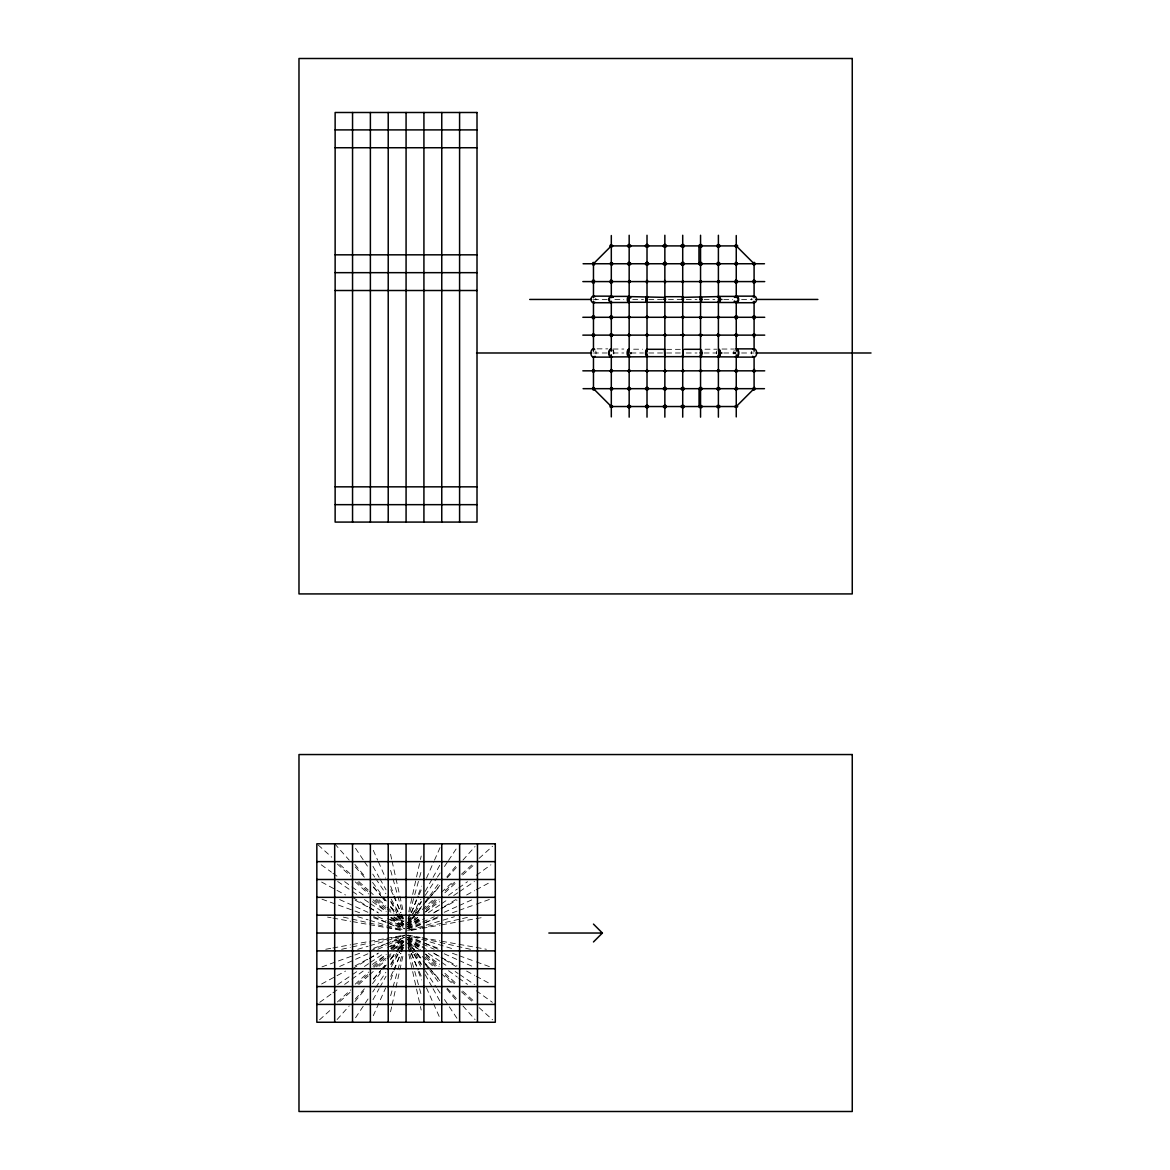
<?xml version="1.0" encoding="UTF-8"?>
<svg xmlns="http://www.w3.org/2000/svg" width="1170" height="1170" viewBox="0 0 1170 1170"><rect width="100%" height="100%" fill="white"/><g stroke="black" fill="none" stroke-linecap="round" stroke-linejoin="round"><path stroke-width="0.75" stroke-dasharray="5 3.75" d="M408.783 911.883L412.279 896.161M412.674 894.421L416.154 878.714M416.549 876.959L420.045 861.252M420.425 859.497L421.2 856.016M390.546 1011.787L391.716 1006.551M392.096 1004.796L395.592 989.089M395.986 987.348L399.482 971.626M399.862 969.886L403.358 954.164M407.994 918.947L409.441 913.726M409.924 912L414.268 896.366M414.75 894.626L419.094 879.006M419.577 877.266L421.024 872.059M390.634 995.728L392.564 988.782M393.047 987.056L397.391 971.422M397.873 969.681L402.217 954.062M407.921 922.691L410.992 914.384M411.606 912.717L417.763 896.103M418.377 894.436L421.463 886.129M390.692 979.919L393.763 971.612M394.378 969.945L400.535 953.331M401.149 951.678L403.606 945.024M408.257 919.181L410.436 914.267M411.167 912.629L418.45 896.235M419.182 894.597L421.375 889.683M426.465 878.202L433.748 861.822M434.479 860.184L440.315 847.065M373.288 1015.706L385.676 987.846M390.78 976.365L392.959 971.451M393.69 969.813L400.974 953.418M401.705 951.78L403.884 946.866M407.818 922.75L420.878 899.247M425.222 891.408L432.183 878.875M433.061 877.31L440.022 864.776M407.774 926.391L414.575 914.165M415.423 912.629L421.375 901.924M390.78 964.124L396.718 953.418M397.566 951.897L403.518 941.177M372.981 999.721L379.08 988.738M379.957 987.173L386.041 976.204M391.277 966.8L398.239 954.267M403.46 944.863L399.102 952.702L404.045 944.98M408.096 921.068L413.142 913.492M414.151 911.986L421.229 901.368M425.266 895.313L436.381 878.641M437.39 877.12L440.417 872.586M444.454 866.517L447.496 861.968M448.505 860.462L457.587 846.817M355.563 1017.71L368.696 998.01M372.733 991.955L374.751 988.928M375.76 987.407L385.866 972.255M390.912 964.68L397.99 954.077M408.228 924.753L415.803 914.53M416.886 913.068L421.215 907.233M425.544 901.383L428.79 897.01M429.873 895.547L439.598 882.399M372.543 983.648L382.268 970.5M383.351 969.038L386.597 964.665M390.926 958.83L395.255 952.98M396.337 951.517L403.913 941.294M408.403 923.086L413.054 917.499M417.705 911.913L421.2 907.73M425.865 902.143L430.516 896.556M431.672 895.152L439.832 885.383M446.808 877.003L457.28 864.425M354.861 1001.622L365.332 989.045M373.479 979.275L380.469 970.895M381.625 969.491L386.29 963.904M390.941 958.318L394.436 954.135M399.087 948.548L403.738 942.961M408.491 921.375L412.118 917.295M413.332 915.934L421.8 906.399M423.013 905.039L427.854 899.598M429.054 898.238L439.949 885.982M447.218 877.822L458.099 865.566M462.94 860.125L475.035 846.51M337.106 1019.538L349.201 1005.922M355.256 999.121L364.938 988.226M373.405 978.705L380.659 970.53M381.873 969.169L385.5 965.089M390.341 959.649L395.182 954.193M400.023 948.753L403.65 944.673M406.078 924.095L414.18 916.797M415.54 915.583L420.937 910.713M422.297 909.499L433.119 899.759M441.222 892.461L453.39 881.507M461.506 874.209L472.329 864.469M479.086 858.385L492.599 846.217M407.423 924.68L415.496 917.397M424.929 908.914L435.708 899.218M445.126 890.736L454.56 882.238M462.647 874.97L474.771 864.06M407.409 926.464L418.114 916.827M426.143 909.602L436.863 899.964M444.892 892.739L456.929 881.887M407.394 928.263L419.284 917.558M425.895 911.606L439.116 899.715M408.622 928.951L421.375 917.47M390.78 948.577L403.518 937.111M373.025 966.347L386.246 954.442M391.526 949.689L403.431 938.969M355.212 984.16L368.594 972.109M373.947 967.297L385.998 956.446M394.027 949.221L403.387 940.782M337.37 1001.988L350.839 989.864M357.581 983.809L368.36 974.113M376.433 966.83L385.866 958.347M387.211 957.133L391.248 953.506M396.645 948.651L403.372 942.596M319.542 1019.831L331.71 1008.876M339.812 1001.578L350.634 991.838M358.751 984.54L368.214 976.029M369.559 974.8L373.625 971.158M379.036 966.288L385.793 960.204M387.138 958.99L392.55 954.12M397.961 949.25L403.372 944.38M407.54 924.827L417.778 917.456M425.09 912.19L439.715 901.66M448.49 895.342L457.265 889.024M458.742 887.971L467.517 881.654M476.292 875.335L490.917 864.791M319.761 1002.31L331.461 993.886M332.923 992.833L338.773 988.621M344.623 984.409L350.473 980.197M351.936 979.129L363.651 970.705M372.426 964.387L385.588 954.91M392.901 949.645L403.138 942.274M407.555 926.669L420.937 917.631M428.381 912.615L440.286 904.585M441.763 903.576L447.715 899.554M453.667 895.547L458.128 892.534M459.62 891.525L474.479 881.493M337.662 984.555L351.044 975.531M352.536 974.522L356.996 971.509M364.426 966.493L368.886 963.48M370.378 962.471L383.76 953.433M391.204 948.417L403.094 940.387M735.389 352.462L735.667 353.632M407.599 928.541L424.432 918.435M433.602 912.936L442.786 907.423M444.322 906.516L459.62 897.331M352.536 968.716L367.833 959.546M369.354 958.625L378.539 953.111M387.709 947.612L403.006 938.428M407.657 926.815L420.41 919.927M434.757 912.176L439.54 909.602M441.134 908.739L457.06 900.139M466.625 894.977L474.596 890.662M476.19 889.814L490.522 882.063M321.618 983.985L345.516 971.085M355.08 965.923L367.833 959.034M369.413 958.171L377.384 953.872M390.136 946.983L402.889 940.095M407.73 928.702L421.01 922.735M422.677 921.989L434.289 916.754M444.249 912.278L457.543 906.297M459.196 905.551L472.475 899.569M407.686 930.516L423.92 923.203M425.544 922.486L438.516 916.636M370.378 950.874L404.454 935.547M339.666 966.478L367.892 953.784M377.851 949.294L386.144 945.565M387.811 944.819L404.41 937.345L387.197 943.386M407.789 928.834L440.388 917.105M452.41 912.775L457.558 910.918M459.269 910.304L474.713 904.746M476.424 904.132L490.157 899.189M321.984 966.873L359.731 953.272M373.464 948.329L385.471 944.014M409.529 930.208L454.428 916.739M357.713 949.323L368.067 946.208M369.793 945.696L385.339 941.031M387.065 940.505L404.337 935.327L369.501 943.035M411.299 930.062L468.76 917.134M341.64 949.309L350.356 947.349M352.097 946.954L367.76 943.429M411.43 930.282L420.352 928.673M422.136 928.351L439.978 925.134M441.763 924.812L484.599 917.105M325.757 949.265L331.11 948.3M332.894 947.978L350.737 944.775M352.536 944.453L404.279 935.137M593.468 299.447L607.742 299.447M614.879 299.447L623.815 299.447M632.736 299.447L643.441 299.447M648.794 299.447L663.068 299.447M668.436 299.447L680.925 299.447M686.278 299.447L696.984 299.447M704.121 299.447L714.826 299.447M723.762 299.447L732.683 299.447M741.604 299.447L752.31 299.447M597.036 348.865L607.742 348.865M613.095 349.04L623.815 349.04M721.978 349.04L734.467 349.04M633.628 349.201L642.549 349.201M666.637 349.333L680.925 349.333M705.013 349.201L716.917 349.201M593.468 352.989L607.742 352.989M613.095 352.989L623.815 352.989M630.952 352.989L643.441 352.989M648.794 352.989L663.068 352.989M666.637 352.989L680.925 352.989M686.278 352.989L696.984 352.989M704.121 352.989L716.61 352.989M723.762 352.989L736.252 352.989M741.604 352.989L754.094 352.989M327.541 917.105L331.11 917.748M332.894 918.07L350.737 921.287M352.536 921.609L400.71 930.282M407.862 935.137L420.352 937.375M422.136 937.696L439.978 940.914M441.763 941.236L486.384 949.265M343.38 917.134L350.356 918.699M352.097 919.094L367.76 922.618M369.501 923.013L400.842 930.062M470.501 949.309L407.818 935.196L454.428 949.323M357.713 916.739L368.067 919.839M369.793 920.366L385.339 925.017M387.065 925.543L402.612 930.208M321.984 899.189L359.731 912.775M373.464 917.719L385.471 922.048M387.197 922.662L404.352 928.834M407.789 937.214L440.388 948.958M452.41 953.272L457.558 955.13M459.269 955.744L474.713 961.301M476.424 961.93L490.157 966.873M339.666 899.569L367.892 912.278M377.851 916.754L386.144 920.497M387.811 921.243L404.41 928.702M373.625 916.636L404.454 930.516M407.686 935.547L423.92 942.844M425.544 943.576L438.516 949.411M407.73 937.345L421.01 943.312M422.677 944.073L434.289 949.294M444.249 953.784L457.543 959.751M459.196 960.497L472.475 966.478M321.618 882.063L345.516 894.977M355.08 900.139L367.833 907.013M369.413 907.876L377.384 912.176M390.136 919.064L402.889 925.953M407.657 939.247L420.41 946.12M422.004 946.983L426.787 949.572M434.757 953.872L439.54 956.446M441.134 957.309L457.06 965.923M466.625 971.085L474.596 975.385M476.19 976.248L490.522 983.985M352.536 897.331L367.833 906.516M369.354 907.423L378.539 912.936M387.709 918.435L403.006 927.62M407.599 937.506L424.432 947.612M433.602 953.111L442.786 958.625M444.322 959.546L459.62 968.716M337.662 881.493L351.044 890.531M352.536 891.525L358.473 895.547M364.426 899.554L368.886 902.567M370.378 903.576L383.76 912.615M391.204 917.631L403.094 925.66M407.555 939.378L420.937 948.417M428.381 953.433L440.286 961.477M441.763 962.471L447.715 966.493M455.145 971.509L458.128 973.513M459.62 974.522L474.479 984.555M321.223 864.791L331.461 872.162M332.923 873.215L338.773 877.442M344.623 881.654L350.473 885.865M351.936 886.918L363.651 895.342M372.426 901.66L385.588 911.137M394.363 917.456L403.138 923.773M419.24 949.645L407.54 941.221L415.496 948.651M425.09 953.857L439.715 964.387M448.49 970.705L457.265 977.023M458.742 978.076L467.517 984.409M476.292 990.727L492.38 1002.31M318.181 845.003L331.71 857.171M339.812 864.469L350.634 874.209M358.751 881.507L368.214 890.034M369.559 891.247L373.625 894.904M379.036 899.759L385.793 905.843M387.138 907.072L393.895 913.156M395.255 914.37L403.372 921.668M337.37 864.06L350.839 876.184M357.581 882.238L368.36 891.949M376.433 899.218L385.866 907.701M387.211 908.914L391.248 912.556M396.645 917.397L403.372 923.466M355.212 881.887L368.594 893.938M375.278 899.964L385.998 909.602M394.027 916.827L403.387 925.265M373.025 899.715L386.246 911.606M392.857 917.558L403.431 927.079M390.78 917.47L403.518 928.951M408.622 937.111L421.375 948.577M407.394 937.784L420.615 949.689M425.895 954.442L439.116 966.347M407.409 939.583L418.114 949.221M426.143 956.446L438.194 967.297M444.892 973.323L456.929 984.16M424.929 957.133L435.708 966.83M445.126 975.327L454.56 983.809M462.647 991.078L474.771 1001.988M406.078 941.952L414.18 949.25M422.297 956.548L433.119 966.288M441.222 973.586L453.39 984.54M461.506 991.838L472.329 1001.578M479.086 1007.662L492.599 1019.831M334.678 843.789L349.201 860.125M355.256 866.926L364.938 877.822M373.405 887.343L380.659 895.518M381.873 896.878L385.5 900.958M390.341 906.399L396.396 913.214M397.595 914.574L403.65 921.375M408.491 944.673L412.118 948.753M416.959 954.193L421.8 959.649M423.013 961.009L427.854 966.449M429.054 967.809L439.949 980.065M447.218 988.226L458.099 1000.482M462.94 1005.922L475.035 1019.538M354.861 864.425L365.332 877.003M373.479 886.772L380.469 895.152M381.625 896.556L386.29 902.143M390.941 907.73L394.436 911.913M399.087 917.499L403.738 923.086M408.403 942.961L413.054 948.548M417.705 954.135L421.2 958.318M425.865 963.904L430.516 969.491M431.672 970.895L439.832 980.665M446.808 989.045L457.28 1001.622M372.543 882.399L382.268 895.547M383.351 897.01L386.597 901.383M390.926 907.233L395.255 913.068M396.337 914.53L403.913 924.753M408.228 941.294L415.803 951.517M416.886 952.98L421.215 958.83M425.544 964.665L428.79 969.038M429.873 970.5L439.598 983.648M355.563 848.338L363.636 860.462M364.645 861.968L368.696 868.038M372.733 874.092L374.751 877.12M375.76 878.641L385.866 893.792M390.912 901.368L397.99 911.986M398.999 913.492L404.045 921.068M408.096 944.98L413.142 952.556M414.151 954.077L421.229 964.68M425.266 970.734L436.381 987.407M437.39 988.928L440.417 993.476M444.454 999.531L457.587 1019.231M372.981 866.341L379.08 877.31M379.957 878.875L386.041 889.844M391.277 899.247L403.46 921.185M390.78 901.924L396.718 912.629M397.566 914.165L403.518 924.87M407.774 939.656L414.575 951.897M415.423 953.418L421.375 964.124M413.039 952.702L407.818 943.298L410.992 951.678M413.902 954.267L420.878 966.8M425.222 974.639L432.183 987.173M433.061 988.738L440.022 1001.286M373.288 850.341L377.661 860.184M378.393 861.822L385.676 878.202M390.78 889.683L392.959 894.597M393.69 896.235L400.974 912.629M401.705 914.267L403.884 919.181M408.257 946.866L410.436 951.78M411.167 953.418L418.45 969.813M419.182 971.451L421.375 976.365M426.465 987.846L440.315 1018.982M390.692 886.129L393.763 894.436M394.378 896.103L400.535 912.717M401.149 914.384L403.606 921.024M411.606 953.331L417.763 969.945M418.377 971.612L421.463 979.919M390.634 870.319L392.564 877.266M393.047 879.006L397.391 894.626M397.873 896.366L402.217 912M407.994 947.115L409.441 952.321M409.924 954.062L414.268 969.681M414.75 971.422L419.094 987.056M419.577 988.782L421.024 994.003M390.546 854.261L391.716 859.497M392.096 861.252L395.592 876.959M395.986 878.714L399.482 894.421M399.862 896.161L403.358 911.883M408.783 954.164L412.279 969.886M412.674 971.626L416.154 987.348M416.549 989.089L420.045 1004.796M420.425 1006.551L421.2 1010.046M751.579 353.866A4.124 2.574 -90 0 1 751.754 351.263M733.736 353.866A4.124 2.574 -90 0 1 734.19 350.517M751.681 299.915A3.291 2.442 -90 0 1 751.813 298.291M595.735 351A4.124 2.574 -90 0 1 595.983 353.866M612.861 349.684A4.124 2.574 -90 0 1 613.841 353.866M595.749 298.291A3.291 2.442 -90 0 1 595.881 299.915M612.773 350.196A3.949 2.062 -90 0 1 613.329 353.823M631.2 352.419A3.949 2.062 -90 0 1 631.186 353.823M630.572 352.448A3.788 1.433 -90 0 1 630.528 354.057M716.391 353.823A3.949 2.062 -90 0 1 716.596 351.088M734.233 353.823A3.949 2.062 -90 0 1 734.204 352.419"/><path stroke-width="1.5" d="M698.973 245.905L698.973 263.747M647.229 263.82L648.136 263.513L647.58 264.318M664.794 282.657L664.794 280.522M665.072 263.82C664.911 261.934 667.222 264.639 665.116 264.405M700.333 263.82C701.649 262.621 701.342 264.01 700.728 264.405M700.552 281.663L701.751 281.59L700.757 282.643L699.353 281.59L700.815 280.624L700.552 281.517M647.463 263.82C648.399 261.89 644.568 263.425 646.44 264.318M717.941 263.82C719.082 261.729 719.886 265.151 718.775 264.42M630.191 281.56C630.103 283.52 629.811 278.986 629.65 281.341M647.346 282.219C644.802 281.575 649.482 280.2 647.493 281.838M629.957 281.59C628.919 285.495 627.822 278.226 629.957 281.414M647.551 334.313C649.555 337.267 645.24 334.415 647.405 334.518M664.794 334.064L664.794 336.2M665.013 334.298L665.847 335.731L663.858 335.22M612.276 371.504C609.599 374.444 610.082 366.941 612.349 370.349M735.286 371.504C738.007 374.546 737.188 366.839 735.228 370.349M647.419 388.835L647.566 388.221M646.981 333.991L646.82 336.185L648.048 335.19M700.377 334.474L700.45 336.258L701.854 335.132L700.362 334.093L700.684 336.068L701.591 335.073M699.572 317.596C701.488 314.759 700.801 318.796 701.722 317.333M647.2 389.054L647.098 389.668M735.023 335.132C735.988 332.192 738.489 335.38 736.983 335.395C733.063 337.399 739.411 334.459 736.588 336.521C732.42 332.558 740.127 335.439 735.038 335.249M612.51 335.293C611.808 337.603 609.365 335.029 611.149 334.401C613.87 333.582 611.72 338.393 610.243 335.731C617.19 334.927 606.075 332.221 612.334 335.103M612.085 263.835L612.085 263.659M735.491 263.659L737.129 262.811L737.422 263.791L735.184 263.148L736.617 262.665L736.573 264.318M612.48 281.502C608.034 280.23 612.159 283.9 612.085 281.941M630.337 317.333L630.103 317.64M717.254 317.421C718.204 314.481 720.969 318.986 718.482 316.704C717.429 320.785 720.457 315.066 717.678 316.763M736.252 264.917C739.191 262.826 735.213 266.526 735.096 263.659M737.422 281.59C732.698 280.668 739.864 282.584 735.491 281.941M612.188 317.655L610.155 317.245L612.48 317.245M665.043 389.054L666.022 388.674L665.101 388.162M665.993 317.172C661.313 317.362 667.982 316.426 664.794 318.357M611.954 370.32L611.164 369.647L610.55 370.714L612.393 371.007L610.199 370.934L611.398 370.32M664.794 371.87L666.022 370.832L664.794 369.793M735.096 388.718C736.749 389.347 737.7 388.908 737.612 388.835C735.915 385.764 738.036 392.93 734.892 388.908M647.77 370.437C649.54 372.075 643.251 370.568 647.566 370.378M699.514 370.744C702.029 369.676 701.225 372.586 699.923 370.393M717.795 371.051C720.033 372.835 719.404 368.711 717.385 370.583M612.67 388.908L611.983 389.625L612.232 388.367M664.794 387.65L664.794 389.698M717.62 281.414C719.813 278.284 719.638 285.392 717.239 281.721C720.603 278.899 715.455 284.544 719.433 281.56M735.462 281.414L736.135 280.361L736.998 281.151M629.328 388.177C630.308 388.352 628.319 391.657 629.504 387.621A1.462 1.214 0 0 1 630.411 389.317A1.462 1.214 0 0 1 627.968 389.376A1.462 1.214 0 0 1 628.846 387.489L629.401 387.548M612.641 388.367C608.795 385.149 611.442 393.135 612.451 388.747M735.096 317.245C738.094 315.096 736.369 320.58 735.55 317.743C738.987 318.664 736.076 314.364 735.535 316.763M699.382 317.245L701.678 317.128M665.92 370.758L663.697 370.861L665.979 370.978M717.78 388.104L718.351 389.873L718.643 387.548L718.76 389.215L719.067 388.338M665.335 355.768L664.75 356.631L664.458 349.888M682.812 264.712L682.636 262.723M646.937 318.357L647.463 316.807L648.034 317.553M594.506 389.069C593.044 392.784 591.186 385.53 594.389 387.928M646.937 369.793L647.098 371.841M682.636 280.522C685.664 283.623 679.697 279.63 682.636 282.657M664.94 371.841L664.94 369.822M682.636 369.793C680.604 373.157 685.284 368.682 682.636 371.87M682.797 371.841L682.797 369.822M594.565 264.245C592.62 267.93 591.42 260.047 594.535 263.148M594.609 335.541C592.196 339.461 591.508 331.461 594.506 334.445M629.884 334.781L629.445 336.053L629.05 333.918L629.065 336.258L630.425 335.322L629.577 334.591M718 334.518C720.413 334.327 717.356 337.53 719.433 334.605C719.682 337.267 715.923 335.731 719.433 335.19M646.615 349.888L647.01 356.66L700.552 356.66L701.62 353.048M735.623 370.32C737.188 367.819 737.261 373.888 735.696 371.563M735.608 388.177C734.994 386.392 738.46 388.425 735.696 388.221M682.285 297.37L718.395 296.595M646.937 316.222L646.805 317.816M647.098 318.328L647.112 316.28M664.794 316.222L663.858 317.216M682.636 316.222L683.865 317.245L682.812 318.298M612.144 317.684C610.769 321.019 609.775 314.277 612.042 316.763M753.07 370.349C755.776 367.131 755.293 374.751 753.129 371.504M647.098 336.17L645.738 335.322L646.557 334.284M664.94 336.17L663.566 335.132L664.984 334.196M682.783 336.17L683.748 335.073M612.466 263.879C611.661 267.155 608.415 261.641 612.466 263.616M664.94 389.668L663.697 388.718L664.692 388.162M682.783 389.668C682.841 386.992 684.64 389.084 682.636 389.698M664.94 318.328L664.94 316.251M646.937 280.522L647.493 281.341M664.94 282.628C667.836 279.718 661.986 283.593 664.94 280.551M682.783 282.628L682.827 280.624M611.866 371.563L610.287 370.773M735.096 370.832L737.319 371.124L736.252 370.32M753.041 263.148C755.747 259.872 755.557 267.886 752.997 264.245M717.356 370.744L719.535 370.934M647.127 387.592L646.937 389.698M700.479 387.679C703.185 389.04 699.09 389.99 700.23 388.191M630.221 370.627C627.676 373.318 628.846 367.395 628.773 371.299C630.893 373.157 628.305 367.731 630.235 370.758M594.433 371.504C592.254 374.795 591.83 367.102 594.492 370.349M753.056 334.445C756.346 331.622 754.972 339.534 752.953 335.541M717.824 334.327C717.459 337.837 716.61 333.201 718.731 334.327M700.464 334.123L700.713 334.971M648.019 317.362L646.045 317.377M753.188 387.928C756.215 385.398 754.782 392.857 753.056 389.069M665.979 317.436L663.858 317.362M682.636 334.064C686.731 337.647 679.302 333.538 681.7 335.059M665.043 302.065L664.809 296.712L682.753 296.712L682.607 302.138M700.333 296.887L700.698 302.109A2.852 1.287 -90 0 0 701.737 298.35A2.852 1.287 -90 0 0 699.777 297.165M628.231 370.7L629.548 370.597M628.831 369.764L628.875 371.928L630.235 370.905M628.919 387.548L628.115 388.893L628.831 388.191M593.468 941.952L602.389 933.031L593.468 924.095M645.942 299.213L647.493 298.935M646.952 387.562L646.659 389.288L646.454 388.221M628.144 370.583L629.167 370.32M628.1 352.916L628.846 352.74M645.942 370.758L648.048 370.744M648.048 370.919L646.615 371.065L646.893 371.928M701.591 370.919C699.835 373.903 699.777 367.921 701.591 370.744M663.799 370.758L664.662 370.524L663.814 370.919M681.642 370.758L683.777 370.758M683.675 370.948L681.7 370.934M735.506 405.61C732.8 408.608 740.376 407.262 736.632 405.478M647.098 302.138L646.366 299.242L647.2 296.814M664.034 299.067L665.554 299.008M612.071 389.069C611.12 391.263 608.78 387.343 611.954 388.177M611.91 246.958C615.113 244.311 607.391 244.34 610.725 246.958M719.023 353.749L718.936 352.185M681.671 317.231L683.748 317.231M683.719 317.362L681.7 317.362M663.829 335.073L664.779 334.956M665.891 335.205L665.101 335.322M683.719 335.22L681.7 335.22M645.972 317.231L648.048 317.231M701.561 335.205L699.514 335.19M735.228 370.773L737.378 370.714M719.038 299.944L719.55 299.315L718.482 298.847M628.129 317.231L630.045 317.202M630.162 317.348C627.018 313.75 631.01 320.989 628.202 317.362M630.162 335.19C628.685 335.541 627.837 337.179 628.89 334.284M719.331 317.362L717.429 317.362M682.008 299.008L683.529 299.067M611.018 405.464C607.098 408.081 615.537 407.745 611.705 405.478M717.839 388.235C716.625 388.615 719.93 390.751 717.985 388.835M628.129 281.56L629.665 281.59M630.162 281.634L628.202 281.648M719.331 281.648L717.429 281.648M628.89 352.126L627.88 352.916L628.89 353.837M610.301 317.26L612.334 317.319M737.232 317.333L735.257 317.333M736.559 247.031C740.376 245.217 733.107 243.536 735.389 246.826M700.274 334.254L699.265 335.205L700.391 335.307M629.504 264.347C631.39 262.168 626.652 263.162 628.904 264.361M700.143 298.92L701.693 299.315L700.552 300.003M718.658 317.86L718.146 317.86M735.477 281.531L737.261 281.619L736.398 281.517M699.952 317.143C701.02 314.671 700.801 319.702 699.675 317.655M717.81 317.158L719.433 317.231M700.245 352.74L701.62 352.916M683.485 299.476L682.11 299.476M665.584 299.476L664.034 299.476M646.557 281.531L647.61 281.531M629.167 298.847L627.983 299.403L628.919 300.017M664.618 281.546L665.891 281.575L664.94 281.634M647.171 299.52L646.045 299.476M611.398 335.044L610.404 335.19L612.027 335.059M611.31 281.517C609.073 282.877 611.603 278.665 612.1 281.414M682.549 281.546L683.733 281.575L682.783 281.634M700.552 353.238L700.903 349.757M700.713 281.663C700.669 279.542 699.294 284.178 700.786 281.59M611.31 317.377L610.301 317.319M700.552 299.52L701.517 299.476L700.245 299.505M335.132 129.899L477.009 129.899M335.132 147.742L477.009 147.742M335.132 254.826L477.009 254.826M583.099 263.747L764.463 263.747M335.132 272.668L477.009 272.668M582.85 281.59L764.712 281.59M335.132 290.511L477.009 290.511M593.468 296.156L611.31 296.156M736.252 296.156L754.094 296.156M611.31 296.39L629.167 296.39M718.395 296.39L736.252 296.39M629.167 296.595L665.291 297.37M529.703 299.447L591.64 299.447M721.978 299.447L718.395 299.447L718.395 351.205M755.922 299.447L817.874 299.447M629.167 302.284L718.395 302.284M611.31 302.489L629.167 302.489M718.395 302.489L736.252 302.489M593.468 302.723L611.31 302.723M736.252 302.723L754.094 302.723M582.835 317.289L764.727 317.289M582.835 335.132L764.727 335.132M736.252 348.865L754.094 348.865M647.01 349.303L664.852 349.303M684.494 349.303L700.552 349.303M476.556 352.989L591.64 352.989M718.395 352.989L721.978 352.989M755.922 352.989L871.021 352.989M611.31 356.923L647.01 356.777M700.552 356.777L736.252 356.923M593.468 357.113L611.31 357.113M736.252 357.113L754.094 357.113M582.85 370.832L764.712 370.832M583.099 388.674L764.463 388.674M335.132 486.837L477.009 486.837M335.132 504.665L477.009 504.665M316.836 861.632L495.305 861.632M316.836 879.489L495.305 879.489M316.836 897.331L495.305 897.331M316.836 915.174L495.305 915.174M316.836 933.031L495.305 933.031M548.847 933.031L602.389 933.031M316.836 950.874L495.305 950.874M316.836 968.716L495.305 968.716M316.836 986.573L495.305 986.573M316.836 1004.416L495.305 1004.416M611.237 370.992L610.287 370.89M629.167 371.08L628.158 370.934M629.241 334.986L630.191 335.088M736.398 317.187L737.363 317.128M629.167 334.254L628.202 335.205M700.362 353.881L701.766 353.296L701.181 352.185M646.761 282.233C644.626 281.604 647.419 280.039 646.937 282.657M664.516 264.391C662.615 264.084 665.189 261.861 664.779 264.771M700.186 264.42C700.318 261.978 698.519 264.274 700.26 264.61M646.045 335.22L646.908 336.112M717.824 264.303C717.693 263.25 719.404 261.159 717.795 264.478M611.998 388.264C609.95 389.025 610.872 386.583 612.305 388.104M699.514 317.348C701.927 316.88 700.581 319.366 700.099 317.772M645.942 370.905L647.112 369.852M737.305 263.148C734.453 259.681 734.892 268.252 737.641 263.499M612.393 262.987C607.83 261.012 612.466 267.769 612.656 263.338M719.55 370.758C717.21 368.535 718.833 373.596 717.766 371.329M647.083 280.522L647.244 281.356M682.768 316.222C682.914 320.024 680.838 314.862 682.636 318.357M682.768 334.064L682.636 336.2M682.783 262.723C685.942 265.882 679.434 261.67 682.636 264.771M682.958 349.537L682.812 356.631L682.227 355.768M735.199 389.069L736.632 389.727L735.594 389.098M700.172 389.069L700.611 389.785L700.377 389.054M754.094 297.663L754.094 263.747L736.252 245.905L611.31 245.905L593.468 263.747L593.468 297.663M754.094 301.231L754.094 351.205M754.094 356.558L754.094 388.674L736.252 406.531L611.31 406.531L593.468 388.674L593.468 356.558M736.252 235.536L736.252 297.663M736.252 301.231L736.252 351.205M736.252 354.773L736.252 416.9M718.395 235.272L718.395 297.663M718.395 354.773L718.395 417.149M700.552 235.272L700.552 417.149M699.06 388.674L699.06 406.531M682.71 235.272L682.71 417.149M664.852 235.272L664.852 417.149M647.01 235.272L647.01 351.205M647.01 354.773L647.01 417.149M629.167 235.272L629.167 297.663M629.167 299.447L629.167 351.205M629.167 354.773L629.167 417.149M611.31 235.536L611.31 297.663M611.31 301.231L611.31 351.205M611.31 354.773L611.31 416.9M593.468 301.231L593.468 351.205M477.462 843.789L477.462 1022.258M459.591 112.495L459.591 522.083M459.62 843.789L459.62 1022.258M441.763 112.495L441.763 522.083M441.763 843.789L441.763 1022.258M423.92 112.495L423.92 522.083M423.92 843.789L423.92 1022.258M406.078 112.495L406.078 522.083M406.078 843.789L406.078 1022.258M388.221 112.495L388.221 522.083M388.221 843.789L388.221 1022.258M370.378 112.495L370.378 522.083M370.378 843.789L370.378 1022.258M352.55 112.495L352.55 522.083M352.536 843.789L352.536 1022.258M334.678 843.789L334.678 1022.258M752.866 349.362A4.124 2.574 -90 0 1 756.156 350.517A4.124 2.574 -90 0 1 755.922 355.899A4.124 2.574 -90 0 1 752.559 356.28M736.427 348.865A4.124 2.574 -90 0 1 738.767 353.866A4.124 2.574 -90 0 1 735.345 356.85M753.056 316.485A1.477 1.228 -90 0 1 754.986 316.266A1.477 1.228 -90 0 1 754.708 318.562A1.477 1.228 -90 0 1 752.91 317.699M735.169 316.573A1.477 1.228 -90 0 1 737.1 316.222A1.477 1.228 -90 0 1 736.895 318.547A1.477 1.228 -90 0 1 735.067 317.699M752.778 296.683A3.291 2.442 -90 0 1 755.937 297.282A3.291 2.442 -90 0 1 755.937 301.597A3.291 2.442 -90 0 1 752.778 302.211M734.409 297.282A3.291 2.442 -90 0 1 738.387 297.867A3.291 2.442 -90 0 1 736.603 302.694M735.082 302.328A3.291 2.442 -90 0 1 734.204 301.216M752.88 281.385A1.477 1.228 -90 0 1 754.548 280.23A1.477 1.228 -90 0 1 755.089 282.453A1.477 1.228 -90 0 1 753.173 282.555M735.038 281.385A1.477 1.228 -90 0 1 736.866 280.317A1.477 1.228 -90 0 1 737.012 282.745A1.477 1.228 -90 0 1 735.067 282.014M595.018 356.28A4.124 2.574 -90 0 1 591.64 355.899A4.124 2.574 -90 0 1 591.406 350.517A4.124 2.574 -90 0 1 594.711 349.362M612.217 356.85A4.124 2.574 -90 0 1 608.795 353.866A4.124 2.574 -90 0 1 611.135 348.865M594.653 317.699A1.477 1.228 -90 0 1 592.854 318.562A1.477 1.228 -90 0 1 592.576 316.266A1.477 1.228 -90 0 1 594.506 316.485M612.495 317.699A1.477 1.228 -90 0 1 610.681 318.547A1.477 1.228 -90 0 1 610.462 316.222A1.477 1.228 -90 0 1 612.393 316.573M594.784 302.211A3.291 2.442 -90 0 1 591.625 301.597A3.291 2.442 -90 0 1 591.625 297.282A3.291 2.442 -90 0 1 594.784 296.683M611.661 302.694A3.291 2.442 -90 0 1 609.029 298.291A3.291 2.442 -90 0 1 613.153 297.282M594.389 282.555A1.477 1.228 -90 0 1 592.473 282.453A1.477 1.228 -90 0 1 593.014 280.23A1.477 1.228 -90 0 1 594.682 281.385M612.495 282.014A1.477 1.228 -90 0 1 610.564 282.745A1.477 1.228 -90 0 1 610.711 280.317A1.477 1.228 -90 0 1 612.524 281.385M630.045 405.551A1.462 1.214 0 0 1 630.103 407.467A1.462 1.214 0 0 1 627.837 407.058A1.462 1.214 0 0 1 628.846 405.332M647.639 405.376A1.492 1.258 0 0 1 648.18 407.306A1.492 1.258 0 0 1 645.84 407.306A1.492 1.258 0 0 1 646.396 405.376M647.639 387.533A1.492 1.258 0 0 1 648.18 389.449A1.492 1.258 0 0 1 645.84 389.449A1.492 1.258 0 0 1 646.396 387.533M665.174 405.288A1.506 1.272 0 0 1 666.213 407.087A1.506 1.272 0 0 1 663.902 407.511A1.506 1.272 0 0 1 663.96 405.507M665.174 387.431A1.506 1.272 0 0 1 666.081 389.42A1.506 1.272 0 0 1 663.58 389.347A1.506 1.272 0 0 1 664.648 387.416M683.426 405.405A1.506 1.272 0 0 1 683.865 407.335A1.506 1.272 0 0 1 681.54 407.335A1.506 1.272 0 0 1 681.978 405.405M701.444 405.522A1.492 1.258 0 0 1 701.503 407.496A1.492 1.258 0 0 1 699.207 407.072A1.492 1.258 0 0 1 700.23 405.303M700.771 387.431A1.492 1.258 0 0 1 701.824 389.332A1.492 1.258 0 0 1 699.338 389.405A1.492 1.258 0 0 1 700.23 387.445M719.009 405.42A1.462 1.214 0 0 1 719.55 407.277A1.462 1.214 0 0 1 717.254 407.277A1.462 1.214 0 0 1 717.795 405.42M719.009 387.577A1.462 1.214 0 0 1 719.55 389.434A1.462 1.214 0 0 1 717.254 389.434A1.462 1.214 0 0 1 717.795 387.577M612.042 356.674A3.949 2.062 -90 0 1 609.307 353.823A3.949 2.062 -90 0 1 611.164 349.04M630.147 356.44A3.949 2.062 -90 0 1 627.237 354.364A3.949 2.062 -90 0 1 628.729 349.128M629.855 356.309A3.788 1.433 -90 0 1 627.822 354.305A3.788 1.433 -90 0 1 628.86 349.289M647.785 356.163A3.788 1.433 -90 0 1 645.752 354.802A3.788 1.433 -90 0 1 646.425 349.537M701.24 349.654A3.788 1.433 -90 0 1 701.781 354.919A3.788 1.433 -90 0 1 699.777 356.163M718.994 349.537A3.788 1.433 -90 0 1 719.682 354.685A3.788 1.433 -90 0 1 717.722 356.309M718.98 349.201A3.949 2.062 -90 0 1 720.31 354.495A3.949 2.062 -90 0 1 717.415 356.44M736.544 349.07A3.949 2.062 -90 0 1 738.241 353.954A3.949 2.062 -90 0 1 735.535 356.674M611.851 302.357A3.042 1.901 -90 0 1 609.585 300.705A3.042 1.901 -90 0 1 610.287 296.887A3.042 1.901 -90 0 1 612.744 297.443M629.694 302.357A3.042 1.901 -90 0 1 627.398 300.573A3.042 1.901 -90 0 1 628.29 296.741A3.042 1.901 -90 0 1 630.762 297.794M629.533 302.182A2.852 1.287 -90 0 1 627.983 300.558A2.852 1.287 -90 0 1 628.524 296.975A2.852 1.287 -90 0 1 630.191 297.736M647.288 302.226A2.852 1.287 -90 0 1 645.752 298.833A2.852 1.287 -90 0 1 647.785 297.165M717.707 297.048A2.852 1.287 -90 0 1 719.682 299.037A2.852 1.287 -90 0 1 718.044 302.182M717.371 296.887A3.042 1.901 -90 0 1 720.281 299.008A3.042 1.901 -90 0 1 717.868 302.357M734.818 297.443A3.042 1.901 -90 0 1 737.275 296.887A3.042 1.901 -90 0 1 737.977 300.705A3.042 1.901 -90 0 1 735.711 302.357M735.009 301.743A3.042 1.901 -90 0 1 734.731 301.26M628.831 265.049A1.536 1.331 0 0 1 627.88 263.001A1.536 1.331 0 0 1 630.44 263.001A1.536 1.331 0 0 1 629.489 265.049M628.831 247.192A1.536 1.331 0 0 1 627.778 245.32A1.536 1.331 0 0 1 630.147 244.866A1.536 1.331 0 0 1 630.089 246.958M646.454 265.049A1.579 1.389 0 0 1 645.738 262.914A1.579 1.389 0 0 1 648.282 262.914A1.579 1.389 0 0 1 647.566 265.049M646.454 247.206A1.579 1.389 0 0 1 645.738 245.071A1.579 1.389 0 0 1 648.282 245.071A1.579 1.389 0 0 1 647.566 247.206M664.414 265.107A1.594 1.419 0 0 1 663.58 262.899A1.594 1.419 0 0 1 666.213 262.987A1.594 1.419 0 0 1 665.203 265.122M663.99 247.089A1.594 1.419 0 0 1 663.726 244.896A1.594 1.419 0 0 1 666.213 245.13A1.594 1.419 0 0 1 665.423 247.221M681.847 247.089A1.594 1.419 0 0 1 681.496 244.969A1.594 1.419 0 0 1 683.909 244.969A1.594 1.419 0 0 1 683.572 247.089M700.216 265.107A1.579 1.389 0 0 1 699.236 262.972A1.579 1.389 0 0 1 701.868 262.972A1.579 1.389 0 0 1 700.889 265.107M700.216 247.25A1.579 1.389 0 0 1 699.148 245.261A1.579 1.389 0 0 1 701.62 244.866A1.579 1.389 0 0 1 701.415 247.06M717.766 264.961A1.536 1.331 0 0 1 717.21 262.899A1.536 1.331 0 0 1 719.652 262.972A1.536 1.331 0 0 1 718.936 264.99M717.766 247.104A1.536 1.331 0 0 1 717.21 245.056A1.536 1.331 0 0 1 719.652 245.13A1.536 1.331 0 0 1 718.936 247.148M682.505 388.601L681.554 388.718L682.505 388.601M646.791 263.674C646.717 266.409 646.498 261.407 646.791 263.586M646.527 317.202L646.527 317.128M610.55 263.659C609.555 264.712 613.563 261.056 610.564 263.572M718.014 370.363L718.497 369.632L718.014 370.363M852.257 58.5L298.979 58.5L298.979 593.921L852.257 593.921L852.257 58.5M477.009 112.495L335.132 112.495L335.132 522.083L477.009 522.083L477.009 112.495M852.257 754.548L298.979 754.548L298.979 1111.5L852.257 1111.5L852.257 754.548M495.305 843.789L316.836 843.789L316.836 1022.258L495.305 1022.258L495.305 843.789M681.949 389.785A1.506 1.272 0 0 0 684.216 388.674A1.506 1.272 0 0 0 681.949 387.577A1.506 1.272 0 0 0 681.949 389.785M681.803 264.917A1.594 1.419 0 0 0 684.304 263.85A1.594 1.419 0 0 0 682.008 262.475A1.594 1.419 0 0 0 681.803 264.917"/></g></svg>
